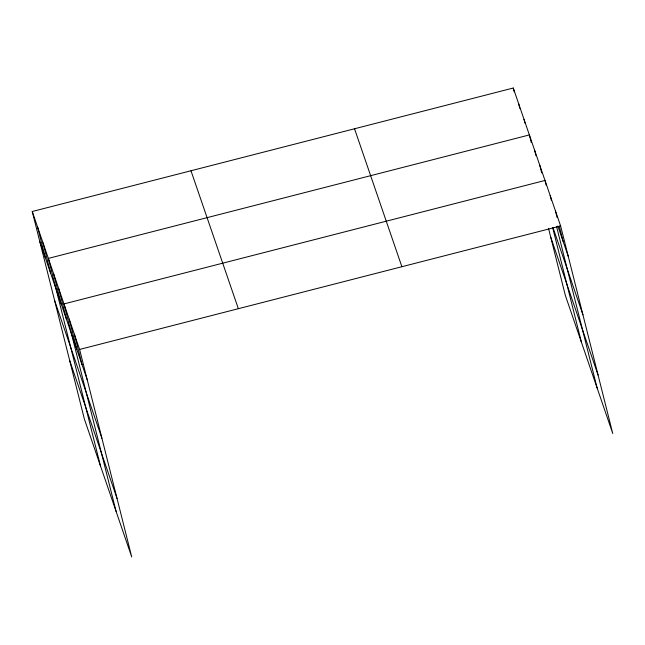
<?xml version="1.0" encoding="UTF-8"?>
<svg xmlns="http://www.w3.org/2000/svg" width="645" height="645" viewBox="0 0 645 645"><rect width="100%" height="100%" fill="white"/><g stroke="black" fill="none" stroke-linecap="round" stroke-linejoin="round"><path stroke-width="0.97" d="M32.25 211.504L79.609 349.445L131.733 556.974L84.374 419.024L32.25 211.504L513.267 88.026L560.626 225.976L612.75 433.496L565.391 295.555L548.516 228.362M79.609 349.445L560.626 225.976M557.844 226.04L568.261 256.387M552.991 227.588L582.943 314.833M550.709 237.11L598.068 375.051M354.532 128.774L401.891 266.724M190.984 170.756L238.344 308.697M39.893 241.915L87.244 379.865M54.567 300.36L101.926 438.31M69.692 360.579L117.051 498.521M555.418 210.802L557.087 217.454M559.231 226.008L563.053 241.214M550.209 195.629L551.402 200.377M546.186 185.204L544.993 180.455L63.976 303.924L116.108 511.445M556.546 226.451L597.125 387.976M539.784 165.281L541.695 172.884M534.576 150.108L536.011 155.808M531.278 142.537L529.368 134.934L48.351 258.403L100.475 465.924M552.66 227.677L581.492 342.455M523.998 119.301L524.957 123.098M518.636 103.66L519.83 108.416M513.267 88.026L514.218 91.832M74.401 334.271L82.036 364.683M69.184 319.098L76.828 349.509M58.768 288.75L66.411 319.162M53.559 273.577L61.202 303.989M42.981 242.77L50.624 273.182M37.62 227.137L45.255 257.548"/></g></svg>
